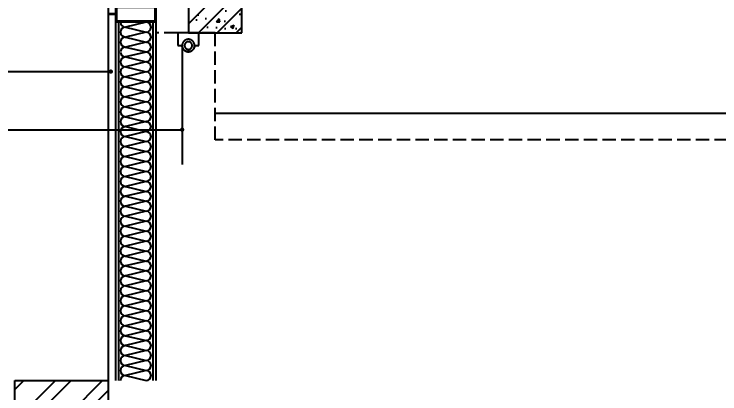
# Model space of a CAD drawing. Extents: x 198753 to 882193, y -399300 to 132460.
# Drawn here: x 382024 to 384666, y -67295 to -65875 of the extents above; entities that cross this region are included whole.
import ezdxf

# ---------------------------------------------------------------- set-up
doc = ezdxf.new("R2010")
doc.units = 0
doc.header["$LTSCALE"] = 1000
doc.header["$MEASUREMENT"] = 0
doc.linetypes.add('DASH', pattern=[0.35, 0.25, -0.1])
doc.linetypes.add('HIDDEN', pattern=[9.525, 6.35, -3.175])
for name, color, linetype in [('00-图签', 7, 'Continuous'), ('01-标注_符号', 200, 'Continuous'), ('02-TEXT_标注', 130, 'Continuous'), ('05-填充_156', 156, 'Continuous'), ('05-填充_天正', 26, 'Continuous'), ('A-D-玻璃剖线', 130, 'Continuous'), ('A-STR-面层', 191, 'Continuous'), ('A-SUR_保温', 222, 'Continuous'), ('A-SUR_看线', 231, 'Continuous'), ('A-TECH_结构', 21, 'Continuous'), ('A-金属背板', 30, 'Continuous'), ('A_STR-砼柱', 51, 'Continuous'), ('I-E-家具_活动', 201, 'DASH'), ('钢龙骨', 173, 'Continuous')]:
    doc.layers.add(name, color=color, linetype=linetype)
doc.styles.add('_TCH_DIM', font='ROS1', dxfattribs={"width": 0.8, "bigfont": 'JD'})

# ---------------------------------------------------------------- blocks, each defined once
blk = doc.blocks.new('A$C643B6CAF')
at = {"layer": '钢龙骨'}
for points in [[(0, 28.4), (0, -31.6), (150, -31.6), (150, 28.4)], [(4, 24.4), (4, -27.6), (146, -27.6), (146, 24.4)]]:
    blk.add_lwpolyline(points, close=True, dxfattribs=at)
at = {"layer": '钢龙骨', "const_width": 10}
blk.add_lwpolyline([(0, -1.6), (-28, -1.6)], dxfattribs=at)
blk = doc.blocks.new('*U40')
at = {"layer": '01-标注_符号'}
blk.add_lwpolyline([(-850, -510.3), (28, -510.3)], dxfattribs=at)
at = {"layer": '01-标注_符号', "const_width": 8}
blk.add_lwpolyline([(24, -510.3, 1), (32, -510.3, 1)], format="xyb", close=True, dxfattribs=at)
at = {"layer": 'A-D-玻璃剖线'}
for points in [[(0, 870.2), (0, -2300)], [(28, -2300), (28, 870.2)]]:
    blk.add_lwpolyline(points, dxfattribs=at)
at = {"layer": 'A-金属背板'}
blk.add_lwpolyline([(38, -60), (48, -60), (48, -900), (38, -900)], close=True, dxfattribs=at)
at = {"layer": '钢龙骨'}
blk.add_lwpolyline([(178, 870.2), (178, -2300)], dxfattribs=at)
for p in [(28, 871.8), (28, -28.4)]:
    blk.add_blockref('A$C643B6CAF', p, dxfattribs=at)
at = {"layer": '钢龙骨', "xscale": -1, "rotation": 180}
blk.add_blockref('A$C643B6CAF', (28.1, -931.6), dxfattribs=at)
at = {"layer": '02-TEXT_标注', "style": '_TCH_DIM'}
for s, height, width, p in [('幕墙', 69.46, 0.8, (-850, -489.3)), ('2', 70, 0.64, (-725.8, -489.3))]:
    blk.add_text(s, height=height, dxfattribs=dict(at, width=width)).set_placement(p)
blk = doc.blocks.new('$LinePat$岩棉板')
at = {"color": 0}
for p, q in [((0, -17), (12, -67)), ((12, -67), (24, -17))]:
    blk.add_line(p, q, dxfattribs=at)
for centre, start, end in [((12, -17), 0, 180), ((0, -67), 270, 0), ((24, -67), 180, 270)]:
    blk.add_arc(centre, 12, start, end, dxfattribs=at)
at = {"layer": 'Defpoints'}
blk.add_point((0, 0.1), dxfattribs=at)
at = {"layer": 'Defpoints', "color": 0}
blk.add_point((24, -84), dxfattribs=at)
blk = doc.blocks.new('*U158')
at = {"layer": 'A-金属背板'}
for points in [[(0, -1340), (0, 0)], [(10, 0), (10, -1340)], [(140, -1340), (140, 0)], [(150, 0), (150, -1340)]]:
    blk.add_lwpolyline(points, dxfattribs=at)
at = {"layer": 'A-SUR_保温', "xscale": 1.550925924632949, "yscale": 1.544892716204687, "zscale": 1.544892716204687, "rotation": 269.9999999999952}
for p in [(140, 0), (140, -37.2), (140, -74.4), (140, -111.7), (140, -148.9), (140, -186.1), (140, -223.3), (140, -260.6), (140, -297.8), (140, -335), (140, -372.2), (140, -409.4), (140, -446.7), (140, -483.9), (140, -521.1), (140, -558.3), (140, -595.6), (140, -632.8), (140, -670), (140, -707.2), (140, -744.4), (140, -781.7), (140, -818.9), (140, -856.1), (140, -893.3), (140, -930.6), (140, -967.8), (140, -1005), (140, -1042.2), (140, -1079.4), (140, -1116.7), (140, -1153.9), (140, -1191.1), (140, -1228.3), (140, -1265.6), (140, -1302.8)]:
    blk.add_blockref('$LinePat$岩棉板', p, dxfattribs=at)
blk = doc.blocks.new('*U174')
at = {"layer": '05-填充_156'}
h = blk.add_hatch(dxfattribs=at)
h.set_pattern_fill('金属', color=256, scale=50)
h.set_pattern_definition([(45, (-150, -1800), (-88.388, 88.388), []), (45, (-91.07, -1800), (-88.388, 88.388), [])])
h.paths.add_polyline_path([(-350, 0), (0, 0), (0, -2300), (-350, -2300)])
at = {"layer": 'A-SUR_看线', "color": 8}
blk.add_lwpolyline([(-350, 0), (0, 0), (0, -2300), (-350, -2300)], close=True, dxfattribs=at)
blk = doc.blocks.new('窗帘')
at = {"linetype": 'HIDDEN', "ltscale": 3}
blk.add_line((23.3, -47.5), (23.3, -491.9), dxfattribs=at)
blk.add_lwpolyline([(-23.3, -47.5), (-39.5, -47.5), (-39.5, 0), (39.5, 0), (39.5, -47.5), (23.3, -47.5)])
for radius in [23.3, 14.3]:
    blk.add_circle((0, -47.5), radius)
blk.add_arc((0, -47.5), 23.3, 180, 0)

msp = doc.modelspace()

# ---------------------------------------------------------------- hatches: boundary and pattern name
at = {"layer": '05-填充_天正'}
h = msp.add_hatch(dxfattribs=at)
h.set_pattern_fill('钢筋混凝土', color=256, scale=20, style=0)
h.set_pattern_definition([(45, (0, 0), (-35.355339, 35.355339), []), (50, (0, 0), (143.452037, -12.550427), [15, -165]), (355, (0, 0), (-27.750267, 150.438427), [12, -132]), (100.4514, (11.95, -1.05), (115.701876, 137.88791), [12.74804, -140.22842]), (46.1842, (0, 40), (213.44821, -33.1038), [22.5, -247.5]), (96.6356, (17.79, 37.24), (186.93254, 194.82357), [19.12206, -210.3426]), (351.1842, (0, 40), (186.93239, 194.82372), [18, -198]), (21, (20, 30), (119.38141, -80.523778), [15, -165]), (326, (20, 30), (48.663066, 145.03001), [12, -132]), (71.4514, (29.95, 23.29), (168.044526, 64.5061), [12.74804, -140.22842]), (37.5, (0, 0), (2.431971, 66.578771), [0, -130.4, 0, -134, 0, -132.5]), (7.5, (0, 0), (52.613907, 78.882342), [0, -76.4, 0, -127.4, 0, -50.5]), (327.5, (-44.6, 0), (106.764487, -4.510974), [0, -50, 0, -156, 0, -207]), (317.5, (-64.6, 0), (116.637234, 20.020996), [0, -65, 0, -103.6, 0, -147])])
h.paths.add_polyline_path([(382676.7, -65944.9), (382876.7, -65944.9), (382876.7, -65544.9), (382676.7, -65544.9)])

# ---------------------------------------------------------------- linework, layer by layer
at = {"layer": '01-标注_符号'}
for points in [[(381526.7, -66089.8), (382386.5, -66089.8)], [(381524, -66307.2), (382653.5, -66307.2)]]:
    msp.add_lwpolyline(points, dxfattribs=at)
at = {"layer": '01-标注_符号', "const_width": 8}
for points in [[(382382.5, -66089.8, 1), (382390.5, -66089.8, 1)], [(382649.5, -66307.2, 1), (382657.5, -66307.2, 1)]]:
    msp.add_lwpolyline(points, format="xyb", close=True, dxfattribs=at)
at = {"layer": 'A-STR-面层', "linetype": 'DASH', "ltscale": 0.2}
msp.add_lwpolyline([(388756.7, -66344.9), (382776.7, -66344.9), (382776.7, -65944.9), (382554.7, -65944.9)], dxfattribs=at)
at = {"layer": 'A-TECH_结构'}
msp.add_lwpolyline([(382776.7, -66244.9), (387026.7, -66244.9)], dxfattribs=at)
at = {"layer": 'A_STR-砼柱'}
for p, q in [((382676.7, -65544.9), (382676.7, -65944.9)), ((382876.7, -65944.9), (382876.7, -65664.9)), ((382676.7, -65944.9), (382876.7, -65944.9))]:
    msp.add_line(p, q, dxfattribs=at)

# ---------------------------------------------------------------- block references
msp.add_blockref('*U158', (382404.7, -65904.9))
at = {"layer": '00-图签'}
for name, p in [('*U40', (382376.7, -64944.9)), ('*U174', (382376.7, -67244.9))]:
    msp.add_blockref(name, p, dxfattribs=at)
at = {"layer": 'I-E-家具_活动', "xscale": -1}
msp.add_blockref('窗帘', (382676.7, -65944.9), dxfattribs=at)

doc.saveas('drawing.dxf')
